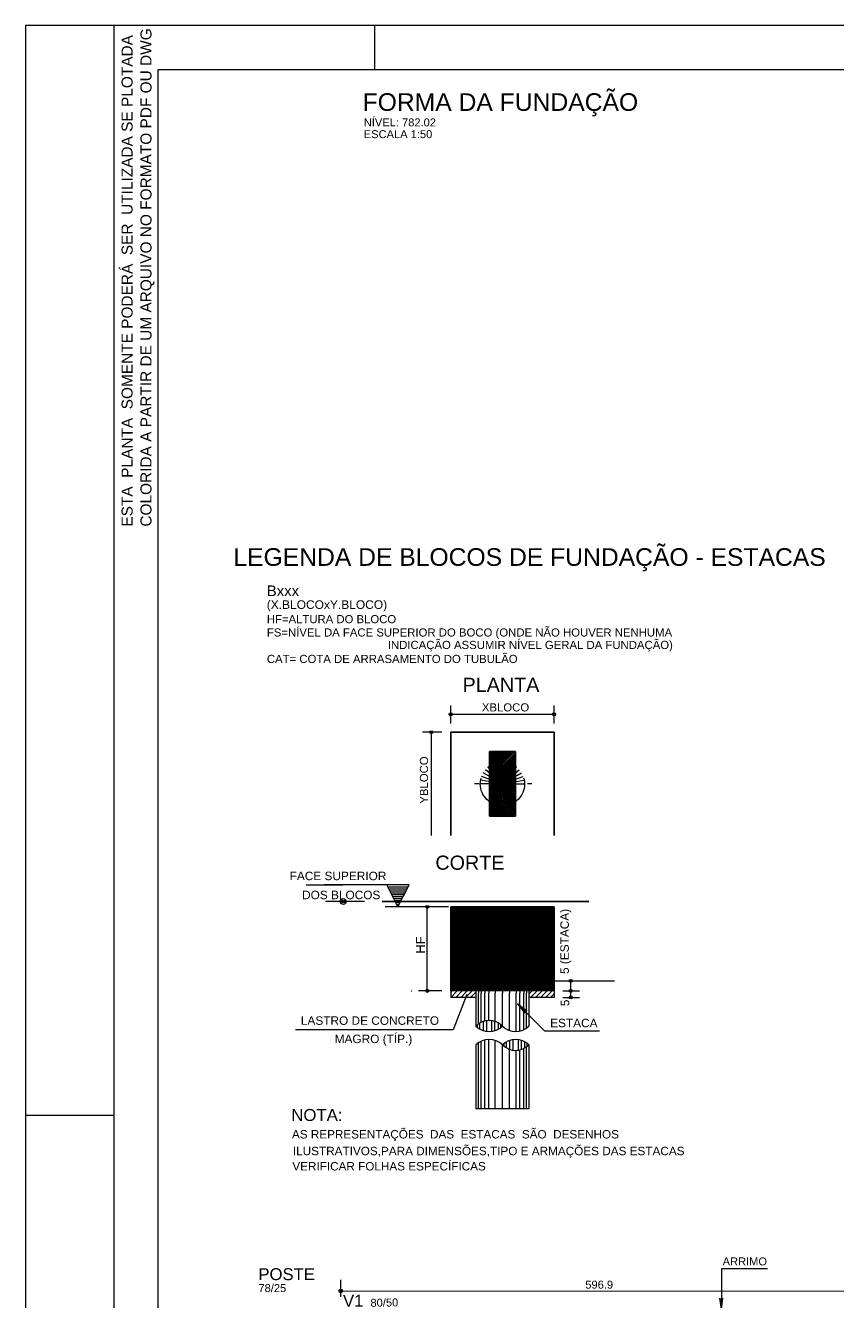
# Model space of a CAD drawing. Extents: x 0 to 119, y 0 to 84.
# Drawn here: x 0 to 18.38, y 55.19 to 84.1 of the extents above; entities that cross this region are included whole.
import ezdxf

# ---------------------------------------------------------------- set-up
doc = ezdxf.new("R2010")
doc.units = 0
doc.header["$MEASUREMENT"] = 0
doc.linetypes.add('ESTILO_TQS_0001', pattern=[1, 0.7, -0.3])
doc.linetypes.add('ESTILO_TQS_0002', pattern=[0.4, 0.1, -0.3])
for name, color, linetype in [('15', 12, 'CONTINUOUS'), ('18', 6, 'CONTINUOUS'), ('29', 9, 'CONTINUOUS'), ('3', 7, 'CONTINUOUS'), ('32', 250, 'CONTINUOUS'), ('36', 7, 'CONTINUOUS'), ('37', 7, 'CONTINUOUS'), ('40', 7, 'CONTINUOUS'), ('62', 7, 'CONTINUOUS'), ('7', 232, 'CONTINUOUS')]:
    doc.layers.add(name, color=color, linetype=linetype)
doc.styles.add('TQS_ARIAL', font='arial.ttf')

msp = doc.modelspace()

# ---------------------------------------------------------------- linework, layer by layer
at = {"layer": '18', "color": 6, "linetype": 'Continuous'}
for p, q in [((9.625447, 68.086344), (11.967962, 68.086344)), ((9.625447, 65.743829), (9.625447, 68.086344)), ((11.967962, 68.086344), (11.967962, 65.743829)), ((12.756212, 64.251178), (8.071182, 64.251178))]:
    msp.add_line(p, q, dxfattribs=at)
at = {"layer": '29', "color": 9, "linetype": 'Continuous'}
for p, q in [((9.625447, 62.234192), (11.519791, 64.128535)), ((9.625447, 62.248334), (11.505649, 64.128535)), ((9.625447, 62.262476), (11.491507, 64.128535)), ((9.625447, 62.276618), (11.477364, 64.128535)), ((9.625447, 62.29076), (11.463222, 64.128535)), ((9.625447, 62.304902), (11.44908, 64.128535)), ((9.625447, 62.319045), (11.434938, 64.128535)), ((9.625447, 62.333187), (11.420796, 64.128535)), ((9.625447, 62.347329), (11.406654, 64.128535)), ((9.625447, 62.361471), (11.392512, 64.128535)), ((9.625447, 62.375613), (11.37837, 64.128535)), ((9.625447, 62.389755), (11.364227, 64.128535)), ((9.625447, 62.403897), (11.350085, 64.128535)), ((9.625447, 62.41804), (11.335943, 64.128535)), ((9.625447, 62.432182), (11.321801, 64.128535)), ((9.625447, 62.446324), (11.307659, 64.128535)), ((9.625447, 62.460466), (11.293517, 64.128535)), ((9.625447, 62.474608), (11.279375, 64.128535)), ((9.625447, 62.48875), (11.265232, 64.128535)), ((9.625447, 62.502892), (11.25109, 64.128535)), ((9.625447, 62.517035), (11.236948, 64.128535)), ((9.625447, 62.531177), (11.222806, 64.128535)), ((9.625447, 62.545319), (11.208664, 64.128535)), ((9.625447, 62.559461), (11.194522, 64.128535)), ((9.625447, 62.573603), (11.18038, 64.128535)), ((9.625447, 62.587745), (11.166237, 64.128535)), ((9.625447, 62.601887), (11.152095, 64.128535)), ((9.625447, 62.616029), (11.137953, 64.128535)), ((9.625447, 62.630172), (11.123811, 64.128535)), ((9.625447, 62.644314), (11.109669, 64.128535)), ((9.625447, 62.658456), (11.095527, 64.128535)), ((9.625447, 62.672598), (11.081385, 64.128535)), ((9.625447, 62.68674), (11.067243, 64.128535)), ((9.625447, 62.700882), (11.0531, 64.128535)), ((9.625447, 62.715024), (11.038958, 64.128535)), ((9.625447, 62.729167), (11.024816, 64.128535)), ((9.625447, 62.743309), (11.010674, 64.128535)), ((9.625447, 62.757451), (10.996532, 64.128535)), ((9.625447, 62.771593), (10.98239, 64.128535)), ((9.625447, 62.785735), (10.968248, 64.128535)), ((9.625447, 62.799877), (10.954105, 64.128535)), ((9.625447, 62.814019), (10.939963, 64.128535)), ((9.625447, 62.828161), (10.925821, 64.128535)), ((9.625447, 62.842304), (10.911679, 64.128535)), ((9.625447, 62.856446), (10.897537, 64.128535)), ((9.625447, 62.870588), (10.883395, 64.128535)), ((9.625447, 62.88473), (10.869253, 64.128535)), ((9.625447, 62.898872), (10.855111, 64.128535)), ((9.625447, 62.913014), (10.840968, 64.128535)), ((9.625447, 62.927156), (10.826826, 64.128535)), ((9.625447, 62.941299), (10.812684, 64.128535)), ((9.625447, 62.955441), (10.798542, 64.128535)), ((9.625447, 62.969583), (10.7844, 64.128535)), ((9.625447, 62.983725), (10.770258, 64.128535)), ((9.625447, 62.997867), (10.756116, 64.128535)), ((9.625447, 63.012009), (10.741973, 64.128535)), ((9.625447, 63.026151), (10.727831, 64.128535)), ((9.625447, 63.040294), (10.713689, 64.128535)), ((9.625447, 63.054436), (10.699547, 64.128535)), ((9.625447, 63.068578), (10.685405, 64.128535)), ((9.625447, 63.08272), (10.671263, 64.128535)), ((9.625447, 63.096862), (10.657121, 64.128535)), ((9.625447, 63.111004), (10.642978, 64.128535)), ((9.625447, 63.125146), (10.628836, 64.128535)), ((9.625447, 63.139288), (10.614694, 64.128535)), ((9.625447, 63.153431), (10.600552, 64.128535)), ((9.625447, 63.167573), (10.58641, 64.128535)), ((9.625447, 63.181715), (10.572268, 64.128535)), ((9.625447, 63.195857), (10.558126, 64.128535)), ((9.625447, 63.209999), (10.543984, 64.128535)), ((9.625447, 63.224141), (10.529841, 64.128535)), ((9.625447, 63.238283), (10.515699, 64.128535)), ((9.625447, 63.252426), (10.501557, 64.128535)), ((9.625447, 63.266568), (10.487415, 64.128535)), ((9.625447, 63.28071), (10.473273, 64.128535)), ((9.625447, 63.294852), (10.459131, 64.128535)), ((9.625447, 63.308994), (10.444989, 64.128535)), ((9.625447, 63.323136), (10.430846, 64.128535)), ((9.625447, 63.337278), (10.416704, 64.128535)), ((9.625447, 63.351421), (10.402562, 64.128535)), ((9.625447, 63.365563), (10.38842, 64.128535)), ((9.625447, 63.379705), (10.374278, 64.128535)), ((9.625447, 63.393847), (10.360136, 64.128535)), ((9.625447, 63.407989), (10.345994, 64.128535)), ((9.625447, 63.422131), (10.331851, 64.128535)), ((9.625447, 63.436273), (10.317709, 64.128535)), ((9.625447, 63.450415), (10.303567, 64.128535)), ((9.625447, 63.464558), (10.289425, 64.128535)), ((9.625447, 63.4787), (10.275283, 64.128535)), ((9.625447, 63.492842), (10.261141, 64.128535)), ((9.625447, 63.506984), (10.246999, 64.128535)), ((9.625447, 63.521126), (10.232857, 64.128535)), ((9.625447, 63.535268), (10.218714, 64.128535)), ((9.625447, 63.54941), (10.204572, 64.128535)), ((9.625447, 63.563553), (10.19043, 64.128535)), ((9.625447, 63.577695), (10.176288, 64.128535)), ((9.625447, 63.591837), (10.162146, 64.128535)), ((9.625447, 63.605979), (10.148004, 64.128535)), ((9.625447, 63.620121), (10.133862, 64.128535)), ((9.625447, 63.634263), (10.119719, 64.128535)), ((9.625447, 63.648405), (10.105577, 64.128535)), ((9.625447, 63.662547), (10.091435, 64.128535)), ((9.625447, 63.67669), (10.077293, 64.128535)), ((9.625447, 63.690832), (10.063151, 64.128535)), ((9.625447, 63.704974), (10.049009, 64.128535)), ((9.625447, 63.719116), (10.034867, 64.128535)), ((9.625447, 63.733258), (10.020724, 64.128535)), ((9.625447, 63.7474), (10.006582, 64.128535)), ((9.625447, 63.761542), (9.99244, 64.128535)), ((9.625447, 63.775685), (9.978298, 64.128535)), ((9.625447, 63.789827), (9.964156, 64.128535)), ((9.625447, 63.803969), (9.950014, 64.128535)), ((9.625447, 63.818111), (9.935872, 64.128535)), ((9.625447, 63.832253), (9.92173, 64.128535)), ((9.625447, 63.846395), (9.907587, 64.128535)), ((9.625447, 63.860537), (9.893445, 64.128535)), ((9.625447, 63.87468), (9.879303, 64.128535)), ((9.625447, 63.888822), (9.865161, 64.128535)), ((9.625447, 63.902964), (9.851019, 64.128535)), ((9.625447, 63.917106), (9.836877, 64.128535)), ((9.625447, 63.931248), (9.822735, 64.128535)), ((9.625447, 63.94539), (9.808592, 64.128535)), ((9.625447, 63.959532), (9.79445, 64.128535)), ((9.625447, 63.973674), (9.780308, 64.128535)), ((9.625447, 63.987817), (9.766166, 64.128535)), ((9.625447, 64.001959), (9.752024, 64.128535)), ((9.625447, 64.016101), (9.737882, 64.128535)), ((9.625447, 64.030243), (9.72374, 64.128535)), ((9.625447, 64.044385), (9.709598, 64.128535)), ((9.625447, 64.058527), (9.695455, 64.128535)), ((9.625447, 64.072669), (9.681313, 64.128535)), ((9.625447, 64.086812), (9.667171, 64.128535)), ((9.625447, 64.100954), (9.653029, 64.128535)), ((9.625447, 64.115096), (9.638887, 64.128535)), ((9.625447, 64.12579), (11.525995, 62.225242)), ((9.625447, 64.111648), (11.511853, 62.225242)), ((9.625447, 64.097506), (11.497711, 62.225242)), ((9.625447, 64.083364), (11.483569, 62.225242)), ((9.625447, 64.069221), (11.469427, 62.225242)), ((9.625447, 64.055079), (11.455284, 62.225242)), ((9.625447, 64.040937), (11.441142, 62.225242)), ((9.625447, 64.026795), (11.427, 62.225242)), ((9.625447, 64.012653), (11.412858, 62.225242)), ((9.625447, 63.998511), (11.398716, 62.225242)), ((9.625447, 63.984369), (11.384574, 62.225242)), ((9.625447, 63.970227), (11.370432, 62.225242)), ((9.625447, 63.956084), (11.35629, 62.225242)), ((9.625447, 63.941942), (11.342147, 62.225242)), ((9.625447, 63.9278), (11.328005, 62.225242)), ((9.625447, 63.913658), (11.313863, 62.225242)), ((9.625447, 63.899516), (11.299721, 62.225242)), ((9.63064, 62.225242), (11.533933, 64.128535)), ((9.636844, 64.128535), (11.540137, 62.225242)), ((9.644782, 62.225242), (11.548075, 64.128535)), ((9.650986, 64.128535), (11.554279, 62.225242)), ((9.658924, 62.225242), (11.562217, 64.128535)), ((9.665128, 64.128535), (11.568422, 62.225242)), ((9.673066, 62.225242), (11.576359, 64.128535)), ((9.67927, 64.128535), (11.582564, 62.225242)), ((9.687208, 62.225242), (11.590502, 64.128535)), ((9.693413, 64.128535), (11.596706, 62.225242)), ((9.70135, 62.225242), (11.604644, 64.128535)), ((9.707555, 64.128535), (11.610848, 62.225242)), ((9.715493, 62.225242), (11.618786, 64.128535)), ((9.721697, 64.128535), (11.62499, 62.225242)), ((9.729635, 62.225242), (11.632928, 64.128535)), ((9.735839, 64.128535), (11.639132, 62.225242)), ((9.743777, 62.225242), (11.64707, 64.128535)), ((9.749981, 64.128535), (11.653274, 62.225242)), ((9.757919, 62.225242), (11.661212, 64.128535)), ((9.764123, 64.128535), (11.667416, 62.225242)), ((9.772061, 62.225242), (11.675354, 64.128535)), ((9.778265, 64.128535), (11.681559, 62.225242)), ((9.786203, 62.225242), (11.689497, 64.128535)), ((9.792408, 64.128535), (11.695701, 62.225242)), ((9.800345, 62.225242), (11.703639, 64.128535)), ((9.80655, 64.128535), (11.709843, 62.225242)), ((9.814488, 62.225242), (11.717781, 64.128535)), ((9.820692, 64.128535), (11.723985, 62.225242)), ((9.82863, 62.225242), (11.731923, 64.128535)), ((9.834834, 64.128535), (11.738127, 62.225242)), ((9.842772, 62.225242), (11.746065, 64.128535)), ((9.848976, 64.128535), (11.752269, 62.225242)), ((9.856914, 62.225242), (11.760207, 64.128535)), ((9.863118, 64.128535), (11.766411, 62.225242)), ((9.871056, 62.225242), (11.774349, 64.128535)), ((9.87726, 64.128535), (11.780554, 62.225242)), ((9.885198, 62.225242), (11.788491, 64.128535)), ((9.891402, 64.128535), (11.794696, 62.225242)), ((9.89934, 62.225242), (11.802634, 64.128535)), ((9.905545, 64.128535), (11.808838, 62.225242)), ((9.913482, 62.225242), (11.816776, 64.128535)), ((9.919687, 64.128535), (11.82298, 62.225242)), ((9.927625, 62.225242), (11.830918, 64.128535)), ((9.933829, 64.128535), (11.837122, 62.225242)), ((9.941767, 62.225242), (11.84506, 64.128535)), ((9.947971, 64.128535), (11.851264, 62.225242)), ((9.955909, 62.225242), (11.859202, 64.128535)), ((9.962113, 64.128535), (11.865406, 62.225242)), ((9.970051, 62.225242), (11.873344, 64.128535)), ((9.976255, 64.128535), (11.879549, 62.225242)), ((9.984193, 62.225242), (11.887486, 64.128535)), ((9.990397, 64.128535), (11.893691, 62.225242)), ((9.998335, 62.225242), (11.901629, 64.128535)), ((10.00454, 64.128535), (11.907833, 62.225242)), ((10.012477, 62.225242), (11.915771, 64.128535)), ((10.018682, 64.128535), (11.921975, 62.225242)), ((10.02662, 62.225242), (11.929913, 64.128535)), ((10.032824, 64.128535), (11.936117, 62.225242)), ((10.040762, 62.225242), (11.944055, 64.128535)), ((10.046966, 64.128535), (11.950259, 62.225242)), ((10.054904, 62.225242), (11.958197, 64.128535)), ((10.061108, 64.128535), (11.964401, 62.225242)), ((10.069046, 62.225242), (11.967962, 64.124158)), ((10.07525, 64.128535), (11.967962, 62.235824)), ((10.083188, 62.225242), (11.967962, 64.110016)), ((10.089392, 64.128535), (11.967962, 62.249966)), ((10.09733, 62.225242), (11.967962, 64.095874)), ((10.103534, 64.128535), (11.967962, 62.264108)), ((10.111472, 62.225242), (11.967962, 64.081732)), ((10.117677, 64.128535), (11.967962, 62.27825)), ((10.125615, 62.225242), (11.967962, 64.06759)), ((10.131819, 64.128535), (11.967962, 62.292392)), ((10.139757, 62.225242), (11.967962, 64.053448)), ((10.145961, 64.128535), (11.967962, 62.306534)), ((10.153899, 62.225242), (11.967962, 64.039305)), ((10.160103, 64.128535), (11.967962, 62.320676)), ((10.168041, 62.225242), (11.967962, 64.025163)), ((10.174245, 64.128535), (11.967962, 62.334819)), ((10.182183, 62.225242), (11.967962, 64.011021)), ((10.188387, 64.128535), (11.967962, 62.348961)), ((10.196325, 62.225242), (11.967962, 63.996879)), ((10.202529, 64.128535), (11.967962, 62.363103)), ((10.210467, 62.225242), (11.967962, 63.982737)), ((10.216672, 64.128535), (11.967962, 62.377245)), ((10.224609, 62.225242), (11.967962, 63.968595)), ((10.230814, 64.128535), (11.967962, 62.391387)), ((10.238752, 62.225242), (11.967962, 63.954453)), ((10.244956, 64.128535), (11.967962, 62.405529)), ((10.252894, 62.225242), (11.967962, 63.94031)), ((10.259098, 64.128535), (11.967962, 62.419671)), ((10.267036, 62.225242), (11.967962, 63.926168)), ((10.27324, 64.128535), (11.967962, 62.433813)), ((10.281178, 62.225242), (11.967962, 63.912026)), ((10.287382, 64.128535), (11.967962, 62.447956)), ((10.29532, 62.225242), (11.967962, 63.897884)), ((10.301524, 64.128535), (11.967962, 62.462098)), ((10.315667, 64.128535), (11.967962, 62.47624)), ((10.329809, 64.128535), (11.967962, 62.490382)), ((10.343951, 64.128535), (11.967962, 62.504524)), ((10.358093, 64.128535), (11.967962, 62.518666)), ((10.372235, 64.128535), (11.967962, 62.532808)), ((10.386377, 64.128535), (11.967962, 62.546951)), ((10.400519, 64.128535), (11.967962, 62.561093)), ((10.414661, 64.128535), (11.967962, 62.575235)), ((10.428804, 64.128535), (11.967962, 62.589377)), ((10.442946, 64.128535), (11.967962, 62.603519)), ((10.457088, 64.128535), (11.967962, 62.617661)), ((10.47123, 64.128535), (11.967962, 62.631803)), ((10.485372, 64.128535), (11.967962, 62.645945)), ((10.499514, 64.128535), (11.967962, 62.660088)), ((10.513656, 64.128535), (11.967962, 62.67423)), ((10.527799, 64.128535), (11.967962, 62.688372)), ((10.541941, 64.128535), (11.967962, 62.702514)), ((10.556083, 64.128535), (11.967962, 62.716656)), ((10.570225, 64.128535), (11.967962, 62.730798)), ((10.584367, 64.128535), (11.967962, 62.74494)), ((10.598509, 64.128535), (11.967962, 62.759083)), ((10.612651, 64.128535), (11.967962, 62.773225)), ((10.626794, 64.128535), (11.967962, 62.787367)), ((10.640936, 64.128535), (11.967962, 62.801509)), ((10.655078, 64.128535), (11.967962, 62.815651)), ((10.66922, 64.128535), (11.967962, 62.829793)), ((10.683362, 64.128535), (11.967962, 62.843935)), ((10.697504, 64.128535), (11.967962, 62.858078)), ((10.711646, 64.128535), (11.967962, 62.87222)), ((10.725788, 64.128535), (11.967962, 62.886362)), ((10.739931, 64.128535), (11.967962, 62.900504)), ((10.754073, 64.128535), (11.967962, 62.914646)), ((10.768215, 64.128535), (11.967962, 62.928788)), ((10.782357, 64.128535), (11.967962, 62.94293)), ((10.796499, 64.128535), (11.967962, 62.957072)), ((10.810641, 64.128535), (11.967962, 62.971215)), ((10.824783, 64.128535), (11.967962, 62.985357)), ((10.838926, 64.128535), (11.967962, 62.999499)), ((10.853068, 64.128535), (11.967962, 63.013641)), ((10.86721, 64.128535), (11.967962, 63.027783)), ((10.881352, 64.128535), (11.967962, 63.041925)), ((10.895494, 64.128535), (11.967962, 63.056067)), ((10.909636, 64.128535), (11.967962, 63.07021)), ((10.923778, 64.128535), (11.967962, 63.084352)), ((10.93792, 64.128535), (11.967962, 63.098494)), ((10.952063, 64.128535), (11.967962, 63.112636)), ((10.966205, 64.128535), (11.967962, 63.126778)), ((10.980347, 64.128535), (11.967962, 63.14092)), ((10.994489, 64.128535), (11.967962, 63.155062)), ((11.008631, 64.128535), (11.967962, 63.169205)), ((11.022773, 64.128535), (11.967962, 63.183347)), ((11.036915, 64.128535), (11.967962, 63.197489)), ((11.051058, 64.128535), (11.967962, 63.211631)), ((11.0652, 64.128535), (11.967962, 63.225773)), ((11.079342, 64.128535), (11.967962, 63.239915)), ((11.093484, 64.128535), (11.967962, 63.254057)), ((11.107626, 64.128535), (11.967962, 63.268199)), ((11.121768, 64.128535), (11.967962, 63.282342)), ((11.13591, 64.128535), (11.967962, 63.296484)), ((11.150053, 64.128535), (11.967962, 63.310626)), ((11.164195, 64.128535), (11.967962, 63.324768)), ((11.178337, 64.128535), (11.967962, 63.33891)), ((11.192479, 64.128535), (11.967962, 63.353052)), ((11.206621, 64.128535), (11.967962, 63.367194)), ((11.220763, 64.128535), (11.967962, 63.381337)), ((11.234905, 64.128535), (11.967962, 63.395479)), ((11.249047, 64.128535), (11.967962, 63.409621)), ((11.26319, 64.128535), (11.967962, 63.423763)), ((11.277332, 64.128535), (11.967962, 63.437905)), ((11.291474, 64.128535), (11.967962, 63.452047)), ((11.305616, 64.128535), (11.967962, 63.466189)), ((11.319758, 64.128535), (11.967962, 63.480332)), ((11.3339, 64.128535), (11.967962, 63.494474)), ((11.348042, 64.128535), (11.967962, 63.508616)), ((11.362185, 64.128535), (11.967962, 63.522758)), ((11.376327, 64.128535), (11.967962, 63.5369)), ((11.390469, 64.128535), (11.967962, 63.551042)), ((11.404611, 64.128535), (11.967962, 63.565184)), ((11.418753, 64.128535), (11.967962, 63.579326)), ((11.432895, 64.128535), (11.967962, 63.593469)), ((11.447037, 64.128535), (11.967962, 63.607611)), ((11.46118, 64.128535), (11.967962, 63.621753)), ((11.475322, 64.128535), (11.967962, 63.635895)), ((11.489464, 64.128535), (11.967962, 63.650037)), ((11.503606, 64.128535), (11.967962, 63.664179)), ((11.517748, 64.128535), (11.967962, 63.678321)), ((11.53189, 64.128535), (11.967962, 63.692464)), ((11.546032, 64.128535), (11.967962, 63.706606)), ((11.560174, 64.128535), (11.967962, 63.720748)), ((11.574317, 64.128535), (11.967962, 63.73489)), ((11.588459, 64.128535), (11.967962, 63.749032)), ((11.602601, 64.128535), (11.967962, 63.763174)), ((11.616743, 64.128535), (11.967962, 63.777316)), ((11.630885, 64.128535), (11.967962, 63.791458)), ((11.645027, 64.128535), (11.967962, 63.805601)), ((11.659169, 64.128535), (11.967962, 63.819743)), ((11.673312, 64.128535), (11.967962, 63.833885)), ((11.687454, 64.128535), (11.967962, 63.848027)), ((11.701596, 64.128535), (11.967962, 63.862169)), ((11.715738, 64.128535), (11.967962, 63.876311)), ((11.72988, 64.128535), (11.967962, 63.890453)), ((11.744022, 64.128535), (11.967962, 63.904596)), ((11.758164, 64.128535), (11.967962, 63.918738)), ((11.772306, 64.128535), (11.967962, 63.93288)), ((11.786449, 64.128535), (11.967962, 63.947022)), ((11.800591, 64.128535), (11.967962, 63.961164)), ((11.814733, 64.128535), (11.967962, 63.975306)), ((11.828875, 64.128535), (11.967962, 63.989448)), ((11.843017, 64.128535), (11.967962, 64.003591)), ((11.857159, 64.128535), (11.967962, 64.017733)), ((11.871301, 64.128535), (11.967962, 64.031875)), ((11.885444, 64.128535), (11.967962, 64.046017)), ((11.899586, 64.128535), (11.967962, 64.060159)), ((11.913728, 64.128535), (11.967962, 64.074301)), ((11.92787, 64.128535), (11.967962, 64.088443)), ((11.942012, 64.128535), (11.967962, 64.102585)), ((11.956154, 64.128535), (11.967962, 64.116728)), ((9.625447, 63.885374), (11.285579, 62.225242)), ((9.625447, 63.871232), (11.271437, 62.225242)), ((9.625447, 63.857089), (11.257295, 62.225242)), ((9.625447, 63.842947), (11.243152, 62.225242)), ((9.625447, 63.828805), (11.22901, 62.225242)), ((9.625447, 63.814663), (11.214868, 62.225242)), ((9.625447, 63.800521), (11.200726, 62.225242)), ((9.625447, 63.786379), (11.186584, 62.225242)), ((9.625447, 63.772237), (11.172442, 62.225242)), ((9.625447, 63.758094), (11.1583, 62.225242)), ((9.625447, 63.743952), (11.144157, 62.225242)), ((9.625447, 63.72981), (11.130015, 62.225242)), ((9.625447, 63.715668), (11.115873, 62.225242)), ((9.625447, 63.701526), (11.101731, 62.225242)), ((9.625447, 63.687384), (11.087589, 62.225242)), ((9.625447, 63.673242), (11.073447, 62.225242)), ((9.625447, 63.6591), (11.059305, 62.225242)), ((9.625447, 63.644957), (11.045163, 62.225242)), ((9.625447, 63.630815), (11.03102, 62.225242)), ((9.625447, 63.616673), (11.016878, 62.225242)), ((10.309462, 62.225242), (11.967962, 63.883742)), ((10.323604, 62.225242), (11.967962, 63.8696)), ((10.337747, 62.225242), (11.967962, 63.855458)), ((10.351889, 62.225242), (11.967962, 63.841316)), ((10.366031, 62.225242), (11.967962, 63.827173)), ((10.380173, 62.225242), (11.967962, 63.813031)), ((10.394315, 62.225242), (11.967962, 63.798889)), ((10.408457, 62.225242), (11.967962, 63.784747)), ((10.422599, 62.225242), (11.967962, 63.770605)), ((10.436741, 62.225242), (11.967962, 63.756463)), ((10.450884, 62.225242), (11.967962, 63.742321)), ((10.465026, 62.225242), (11.967962, 63.728178)), ((10.479168, 62.225242), (11.967962, 63.714036)), ((10.49331, 62.225242), (11.967962, 63.699894)), ((10.507452, 62.225242), (11.967962, 63.685752)), ((10.521594, 62.225242), (11.967962, 63.67161)), ((10.535736, 62.225242), (11.967962, 63.657468)), ((10.549879, 62.225242), (11.967962, 63.643326)), ((10.564021, 62.225242), (11.967962, 63.629183)), ((10.578163, 62.225242), (11.967962, 63.615041)), ((9.625447, 63.602531), (11.002736, 62.225242)), ((9.625447, 63.588389), (10.988594, 62.225242)), ((9.625447, 63.574247), (10.974452, 62.225242)), ((9.625447, 63.560105), (10.96031, 62.225242)), ((9.625447, 63.545962), (10.946168, 62.225242)), ((9.625447, 63.53182), (10.932025, 62.225242)), ((9.625447, 63.517678), (10.917883, 62.225242)), ((9.625447, 63.503536), (10.903741, 62.225242)), ((9.625447, 63.489394), (10.889599, 62.225242)), ((9.625447, 63.475252), (10.875457, 62.225242)), ((9.625447, 63.46111), (10.861315, 62.225242)), ((9.625447, 63.446967), (10.847173, 62.225242)), ((9.625447, 63.432825), (10.83303, 62.225242)), ((9.625447, 63.418683), (10.818888, 62.225242)), ((9.625447, 63.404541), (10.804746, 62.225242)), ((9.625447, 63.390399), (10.790604, 62.225242)), ((9.625447, 63.376257), (10.776462, 62.225242)), ((9.625447, 63.362115), (10.76232, 62.225242)), ((9.625447, 63.347973), (10.748178, 62.225242)), ((9.625447, 63.33383), (10.734036, 62.225242)), ((9.625447, 63.319688), (10.719893, 62.225242)), ((10.592305, 62.225242), (11.967962, 63.600899)), ((10.606447, 62.225242), (11.967962, 63.586757)), ((10.620589, 62.225242), (11.967962, 63.572615)), ((10.634731, 62.225242), (11.967962, 63.558473)), ((10.648874, 62.225242), (11.967962, 63.544331)), ((10.663016, 62.225242), (11.967962, 63.530189)), ((10.677158, 62.225242), (11.967962, 63.516046)), ((10.6913, 62.225242), (11.967962, 63.501904)), ((10.705442, 62.225242), (11.967962, 63.487762)), ((10.719584, 62.225242), (11.967962, 63.47362)), ((10.733726, 62.225242), (11.967962, 63.459478)), ((10.747868, 62.225242), (11.967962, 63.445336)), ((10.762011, 62.225242), (11.967962, 63.431194)), ((10.776153, 62.225242), (11.967962, 63.417051)), ((10.790295, 62.225242), (11.967962, 63.402909)), ((10.804437, 62.225242), (11.967962, 63.388767)), ((10.818579, 62.225242), (11.967962, 63.374625)), ((10.832721, 62.225242), (11.967962, 63.360483)), ((10.846863, 62.225242), (11.967962, 63.346341)), ((10.861006, 62.225242), (11.967962, 63.332199)), ((9.625447, 63.305546), (10.705751, 62.225242)), ((9.625447, 63.291404), (10.691609, 62.225242)), ((9.625447, 63.277262), (10.677467, 62.225242)), ((9.625447, 63.26312), (10.663325, 62.225242)), ((9.625447, 63.248978), (10.649183, 62.225242)), ((9.625447, 63.234835), (10.635041, 62.225242)), ((9.625447, 63.220693), (10.620898, 62.225242)), ((9.625447, 63.206551), (10.606756, 62.225242)), ((9.625447, 63.192409), (10.592614, 62.225242)), ((9.625447, 63.178267), (10.578472, 62.225242)), ((9.625447, 63.164125), (10.56433, 62.225242)), ((9.625447, 63.149983), (10.550188, 62.225242)), ((9.625447, 63.135841), (10.536046, 62.225242)), ((9.625447, 63.121698), (10.521904, 62.225242)), ((9.625447, 63.107556), (10.507761, 62.225242)), ((9.625447, 63.093414), (10.493619, 62.225242)), ((9.625447, 63.079272), (10.479477, 62.225242)), ((9.625447, 63.06513), (10.465335, 62.225242)), ((9.625447, 63.050988), (10.451193, 62.225242)), ((9.625447, 63.036846), (10.437051, 62.225242)), ((10.875148, 62.225242), (11.967962, 63.318057)), ((10.88929, 62.225242), (11.967962, 63.303914)), ((10.903432, 62.225242), (11.967962, 63.289772)), ((10.917574, 62.225242), (11.967962, 63.27563)), ((10.931716, 62.225242), (11.967962, 63.261488)), ((10.945858, 62.225242), (11.967962, 63.247346)), ((10.960001, 62.225242), (11.967962, 63.233204)), ((10.974143, 62.225242), (11.967962, 63.219062)), ((10.988285, 62.225242), (11.967962, 63.204919)), ((11.002427, 62.225242), (11.967962, 63.190777)), ((11.016569, 62.225242), (11.967962, 63.176635)), ((11.030711, 62.225242), (11.967962, 63.162493)), ((11.044853, 62.225242), (11.967962, 63.148351)), ((11.058995, 62.225242), (11.967962, 63.134209)), ((11.073138, 62.225242), (11.967962, 63.120067)), ((11.08728, 62.225242), (11.967962, 63.105924)), ((11.101422, 62.225242), (11.967962, 63.091782)), ((11.115564, 62.225242), (11.967962, 63.07764)), ((11.129706, 62.225242), (11.967962, 63.063498)), ((11.143848, 62.225242), (11.967962, 63.049356)), ((11.15799, 62.225242), (11.967962, 63.035214)), ((9.625447, 63.022703), (10.422909, 62.225242)), ((9.625447, 63.008561), (10.408766, 62.225242)), ((9.625447, 62.994419), (10.394624, 62.225242)), ((9.625447, 62.980277), (10.380482, 62.225242)), ((9.625447, 62.966135), (10.36634, 62.225242)), ((9.625447, 62.951993), (10.352198, 62.225242)), ((9.625447, 62.937851), (10.338056, 62.225242)), ((9.625447, 62.923708), (10.323914, 62.225242)), ((9.625447, 62.909566), (10.309771, 62.225242)), ((9.625447, 62.895424), (10.295629, 62.225242)), ((9.625447, 62.881282), (10.281487, 62.225242)), ((9.625447, 62.86714), (10.267345, 62.225242)), ((9.625447, 62.852998), (10.253203, 62.225242)), ((9.625447, 62.838856), (10.239061, 62.225242)), ((9.625447, 62.824714), (10.224919, 62.225242)), ((9.625447, 62.810571), (10.210777, 62.225242)), ((9.625447, 62.796429), (10.196634, 62.225242)), ((9.625447, 62.782287), (10.182492, 62.225242)), ((9.625447, 62.768145), (10.16835, 62.225242)), ((9.625447, 62.754003), (10.154208, 62.225242)), ((11.172133, 62.225242), (11.967962, 63.021072)), ((11.186275, 62.225242), (11.967962, 63.00693)), ((11.200417, 62.225242), (11.967962, 62.992787)), ((11.214559, 62.225242), (11.967962, 62.978645)), ((11.228701, 62.225242), (11.967962, 62.964503)), ((11.242843, 62.225242), (11.967962, 62.950361)), ((11.256985, 62.225242), (11.967962, 62.936219)), ((11.271127, 62.225242), (11.967962, 62.922077)), ((11.28527, 62.225242), (11.967962, 62.907935)), ((11.299412, 62.225242), (11.967962, 62.893792)), ((11.313554, 62.225242), (11.967962, 62.87965)), ((11.327696, 62.225242), (11.967962, 62.865508)), ((11.341838, 62.225242), (11.967962, 62.851366)), ((11.35598, 62.225242), (11.967962, 62.837224)), ((11.370122, 62.225242), (11.967962, 62.823082)), ((11.384265, 62.225242), (11.967962, 62.80894)), ((11.398407, 62.225242), (11.967962, 62.794797)), ((11.412549, 62.225242), (11.967962, 62.780655)), ((11.426691, 62.225242), (11.967962, 62.766513)), ((11.440833, 62.225242), (11.967962, 62.752371)), ((9.625447, 62.739861), (10.140066, 62.225242)), ((9.625447, 62.725719), (10.125924, 62.225242)), ((9.625447, 62.711576), (10.111782, 62.225242)), ((9.625447, 62.697434), (10.097639, 62.225242)), ((9.625447, 62.683292), (10.083497, 62.225242)), ((9.625447, 62.66915), (10.069355, 62.225242)), ((9.625447, 62.655008), (10.055213, 62.225242)), ((9.625447, 62.640866), (10.041071, 62.225242)), ((9.625447, 62.626724), (10.026929, 62.225242)), ((9.625447, 62.612581), (10.012787, 62.225242)), ((9.625447, 62.598439), (9.998644, 62.225242)), ((9.625447, 62.584297), (9.984502, 62.225242)), ((9.625447, 62.570155), (9.97036, 62.225242)), ((9.625447, 62.556013), (9.956218, 62.225242)), ((9.625447, 62.541871), (9.942076, 62.225242)), ((9.625447, 62.527729), (9.927934, 62.225242)), ((9.625447, 62.513587), (9.913792, 62.225242)), ((9.625447, 62.499444), (9.89965, 62.225242)), ((9.625447, 62.485302), (9.885507, 62.225242)), ((9.625447, 62.47116), (9.871365, 62.225242)), ((9.625447, 62.457018), (9.857223, 62.225242)), ((11.454975, 62.225242), (11.967962, 62.738229)), ((11.469117, 62.225242), (11.967962, 62.724087)), ((11.48326, 62.225242), (11.967962, 62.709945)), ((11.497402, 62.225242), (11.967962, 62.695803)), ((11.511544, 62.225242), (11.967962, 62.68166)), ((11.525686, 62.225242), (11.967962, 62.667518)), ((11.539828, 62.225242), (11.967962, 62.653376)), ((11.55397, 62.225242), (11.967962, 62.639234)), ((11.568112, 62.225242), (11.967962, 62.625092)), ((11.582254, 62.225242), (11.967962, 62.61095)), ((11.596397, 62.225242), (11.967962, 62.596808)), ((11.610539, 62.225242), (11.967962, 62.582665)), ((11.624681, 62.225242), (11.967962, 62.568523)), ((11.638823, 62.225242), (11.967962, 62.554381)), ((11.652965, 62.225242), (11.967962, 62.540239)), ((11.667107, 62.225242), (11.967962, 62.526097)), ((11.681249, 62.225242), (11.967962, 62.511955)), ((11.695392, 62.225242), (11.967962, 62.497813)), ((11.709534, 62.225242), (11.967962, 62.483671)), ((11.723676, 62.225242), (11.967962, 62.469528)), ((11.737818, 62.225242), (11.967962, 62.455386)), ((9.625447, 62.442876), (9.843081, 62.225242)), ((9.625447, 62.428734), (9.828939, 62.225242)), ((9.625447, 62.414592), (9.814797, 62.225242)), ((9.625447, 62.400449), (9.800655, 62.225242)), ((9.625447, 62.386307), (9.786512, 62.225242)), ((9.625447, 62.372165), (9.77237, 62.225242)), ((9.625447, 62.358023), (9.758228, 62.225242)), ((9.625447, 62.343881), (9.744086, 62.225242)), ((9.625447, 62.329739), (9.729944, 62.225242)), ((9.625447, 62.315597), (9.715802, 62.225242)), ((9.625447, 62.301455), (9.70166, 62.225242)), ((9.625447, 62.287312), (9.687518, 62.225242)), ((9.625447, 62.27317), (9.673375, 62.225242)), ((9.625447, 62.259028), (9.659233, 62.225242)), ((9.625447, 62.244886), (9.645091, 62.225242)), ((9.625447, 62.230744), (9.630949, 62.225242)), ((11.75196, 62.225242), (11.967962, 62.441244)), ((11.766102, 62.225242), (11.967962, 62.427102)), ((11.780244, 62.225242), (11.967962, 62.41296)), ((11.794387, 62.225242), (11.967962, 62.398818)), ((11.808529, 62.225242), (11.967962, 62.384676)), ((11.822671, 62.225242), (11.967962, 62.370533)), ((11.836813, 62.225242), (11.967962, 62.356391)), ((11.850955, 62.225242), (11.967962, 62.342249)), ((11.865097, 62.225242), (11.967962, 62.328107)), ((11.879239, 62.225242), (11.967962, 62.313965)), ((11.893381, 62.225242), (11.967962, 62.299823)), ((11.907524, 62.225242), (11.967962, 62.285681)), ((11.921666, 62.225242), (11.967962, 62.271538)), ((11.935808, 62.225242), (11.967962, 62.257396)), ((11.94995, 62.225242), (11.967962, 62.243254)), ((11.964092, 62.225242), (11.967962, 62.229112))]:
    msp.add_line(p, q, dxfattribs=at)
msp.add_lwpolyline([(9.625447, 64.128535), (11.967962, 64.128535), (11.967962, 62.225242), (9.625447, 62.225242), (9.625447, 64.128535)], dxfattribs=at)
at = {"layer": '3', "color": 7, "linetype": 'Continuous'}
for p, q in [((9.625447, 68.286354), (9.625447, 68.692387)), ((11.967962, 68.286354), (11.967962, 68.692387)), ((9.625447, 68.492377), (11.967962, 68.492377)), ((9.425437, 68.086344), (8.986625, 68.086344)), ((9.186634, 68.086344), (9.186634, 65.743829)), ((11.967962, 68.086344), (9.625447, 68.086344)), ((9.625447, 68.086344), (9.625447, 65.743829)), ((11.967962, 65.743829), (11.967962, 68.086344)), ((11.089505, 67.647123), (10.503876, 67.647123)), ((10.503876, 67.647123), (10.503876, 66.183051)), ((10.503876, 67.647123), (11.089505, 67.647123)), ((10.503876, 66.183051), (10.503876, 67.647123)), ((10.79669, 66.915087), (10.62568, 67.384933)), ((10.79669, 66.915087), (10.709866, 67.40749)), ((10.79669, 66.915087), (10.79669, 67.415086)), ((10.79669, 66.915087), (10.883514, 67.40749)), ((10.79669, 66.915087), (10.9677, 67.384933)), ((11.089505, 66.183051), (11.089505, 67.647123)), ((11.089505, 67.647123), (11.089505, 66.183051)), ((10.79669, 66.915087), (10.326845, 67.086097)), ((10.79669, 66.915087), (10.363678, 67.165086)), ((10.79669, 66.915087), (10.413669, 67.23648)), ((10.79669, 66.915087), (10.475297, 67.298109)), ((10.79669, 66.915087), (10.546691, 67.348099)), ((10.79669, 66.915087), (11.04669, 67.348099)), ((10.79669, 66.915087), (11.118084, 67.298109)), ((10.79669, 66.915087), (11.179712, 67.23648)), ((10.79669, 66.915087), (11.229703, 67.165086)), ((10.79669, 66.915087), (11.266536, 67.086097)), ((10.79669, 66.915087), (10.296691, 66.915087)), ((10.79669, 66.915087), (10.304287, 67.001911)), ((10.79669, 66.915087), (11.289094, 67.001911)), ((10.79669, 66.915087), (11.29669, 66.915087)), ((10.503876, 66.183051), (11.089505, 66.183051)), ((11.089505, 66.183051), (10.503876, 66.183051)), ((6.355851, 64.62856), (7.181772, 64.62856)), ((8.682799, 64.62856), (6.762706, 64.62856)), ((8.432787, 64.128535), (8.182774, 64.62856)), ((8.205071, 64.583966), (8.660503, 64.583966)), ((8.227368, 64.539372), (8.638206, 64.539372)), ((8.249665, 64.494778), (8.61591, 64.494778)), ((8.432787, 64.128535), (8.682799, 64.62856)), ((7.671163, 64.251178), (6.793537, 64.251178)), ((8.071182, 64.251178), (12.756212, 64.251178)), ((8.271961, 64.450185), (8.593613, 64.450185)), ((8.294258, 64.405592), (8.571316, 64.405591)), ((8.316556, 64.360998), (8.54902, 64.360998)), ((8.338853, 64.316404), (8.526723, 64.316405)), ((8.36115, 64.271809), (8.504426, 64.271811)), ((8.383447, 64.227216), (8.482129, 64.227216)), ((9.576645, 64.128535), (8.142226, 64.128535)), ((8.405743, 64.182623), (8.459831, 64.182623)), ((9.425437, 64.128535), (8.894834, 64.128535)), ((9.094844, 62.225242), (9.094844, 64.128535)), ((11.967962, 64.128535), (9.625447, 64.128535)), ((9.625447, 62.225242), (9.625447, 64.128535)), ((11.967962, 62.225242), (11.967962, 64.128535)), ((10.196869, 62.4529), (11.397408, 62.4529)), ((10.196869, 62.4529), (10.196869, 62.225242)), ((10.255432, 62.4529), (10.255432, 62.225242)), ((10.313994, 62.4529), (10.313994, 62.225242)), ((10.401839, 62.4529), (10.401839, 62.225242)), ((10.489683, 62.4529), (10.489683, 62.225242)), ((10.63609, 62.4529), (10.63609, 62.225242)), ((10.797138, 62.4529), (10.797138, 62.17644)), ((10.958186, 62.4529), (10.958186, 62.225242)), ((11.104593, 62.4529), (11.104593, 62.225242)), ((11.192437, 62.4529), (11.192437, 62.225242)), ((11.280282, 62.4529), (11.280282, 62.225242)), ((11.338845, 62.4529), (11.338845, 62.225242)), ((11.397408, 62.4529), (11.397408, 62.225242)), ((11.601944, 62.4529), (13.333117, 62.4529)), ((12.167972, 62.4529), (12.543834, 62.4529)), ((12.343825, 62.225242), (12.343825, 62.4529)), ((9.425437, 62.225242), (8.894834, 62.225242)), ((11.967962, 62.225242), (9.625447, 62.225242)), ((9.625447, 62.225242), (9.625447, 62.078835)), ((9.625447, 62.191956), (9.658733, 62.225242)), ((9.625469, 62.078835), (9.771876, 62.225242)), ((9.738611, 62.078835), (9.885018, 62.225242)), ((9.851754, 62.078835), (9.998161, 62.225242)), ((9.964897, 62.078835), (10.111304, 62.225242)), ((10.078039, 62.078835), (10.196869, 62.197664)), ((10.196869, 62.225242), (10.196869, 61.429521)), ((10.255432, 62.225242), (10.255432, 62.17644)), ((10.255432, 61.474458), (10.255432, 62.17644)), ((10.313994, 62.225242), (10.313994, 62.17644)), ((10.313994, 61.509077), (10.313994, 62.17644)), ((10.401839, 62.225242), (10.401839, 62.17644)), ((10.401839, 61.541312), (10.401839, 62.17644)), ((10.489683, 62.225242), (10.489683, 62.17644)), ((10.489683, 61.552877), (10.489683, 62.17644)), ((10.63609, 62.225242), (10.63609, 62.17644)), ((10.63609, 61.527271), (10.63609, 62.17644)), ((10.797138, 61.429521), (10.797138, 62.17644)), ((10.958186, 62.225242), (10.958186, 62.17644)), ((10.958186, 61.328769), (10.958186, 62.17644)), ((11.104593, 62.225242), (11.104593, 62.17644)), ((11.104593, 61.30787), (11.104593, 62.17644)), ((11.192437, 62.225242), (11.192437, 62.17644)), ((11.192437, 61.318744), (11.192437, 62.17644)), ((11.280282, 62.225242), (11.280282, 62.17644)), ((11.280282, 61.349641), (11.280282, 62.17644)), ((11.338845, 62.225242), (11.338845, 62.17644)), ((11.338845, 61.382819), (11.338845, 62.17644)), ((11.397408, 62.225242), (11.397408, 61.429521)), ((11.397408, 62.153634), (11.469015, 62.225242)), ((11.435751, 62.078835), (11.582158, 62.225242)), ((11.548893, 62.078835), (11.695301, 62.225242)), ((11.662036, 62.078835), (11.808443, 62.225242)), ((11.775179, 62.078835), (11.921586, 62.225242)), ((11.967962, 62.225242), (11.967962, 62.078835)), ((12.167972, 62.225242), (12.543834, 62.225242)), ((12.343825, 62.078835), (12.343825, 62.225242)), ((10.196869, 62.078835), (9.625447, 62.078835)), ((9.994684, 62.143703), (9.680734, 61.344171)), ((10.191182, 62.078835), (10.196869, 62.084522)), ((11.760163, 61.309643), (11.139614, 61.930191)), ((11.139614, 61.930191), (11.351186, 61.767847)), ((11.351186, 61.767847), (11.139614, 61.930191)), ((11.139614, 61.930191), (11.301959, 61.71862)), ((11.967962, 62.078835), (11.397408, 62.078835)), ((11.888321, 62.078835), (11.967962, 62.158476)), ((12.167972, 62.078835), (12.543834, 62.078835)), ((9.680734, 61.344171), (6.110828, 61.344171)), ((10.22615, 61.456189), (10.22615, 61.402853)), ((10.281722, 61.495194), (10.281722, 61.363848)), ((10.357917, 61.530406), (10.357917, 61.328636)), ((10.43451, 61.550736), (10.43451, 61.308306)), ((10.551636, 61.548697), (10.551636, 61.310345)), ((10.621449, 61.530406), (10.621449, 61.328636)), ((10.697644, 61.503425), (10.697644, 61.355617)), ((10.753216, 61.46779), (10.753216, 61.391252)), ((12.995948, 61.309643), (11.760163, 61.309643)), ((10.255432, 59.555396), (10.255432, 61.048624)), ((10.313994, 59.555396), (10.313994, 61.081801)), ((10.401839, 59.555396), (10.401839, 61.112699)), ((10.489683, 59.555396), (10.489683, 61.123572)), ((10.63609, 59.555396), (10.63609, 61.102674)), ((10.82642, 61.02859), (10.82642, 60.975253)), ((10.881991, 61.067595), (10.881991, 60.936248)), ((10.958186, 61.102806), (10.958186, 60.901037)), ((11.03478, 61.123137), (11.03478, 60.880706)), ((11.151906, 61.121097), (11.151906, 60.882746)), ((11.221719, 61.102806), (11.221719, 60.901037)), ((11.297914, 61.075825), (11.297914, 60.928017)), ((11.353485, 61.04019), (11.353485, 60.963653)), ((10.196869, 61.001921), (10.196869, 59.555396)), ((10.797138, 59.555396), (10.797138, 61.001921)), ((10.958186, 59.555396), (10.958186, 60.901169)), ((11.104593, 59.555396), (11.104593, 60.88027)), ((11.192437, 59.555396), (11.192437, 60.891144)), ((11.280282, 59.555396), (11.280282, 60.922042)), ((11.338845, 59.555396), (11.338845, 60.955219)), ((11.397408, 61.001921), (11.397408, 59.555396)), ((11.397408, 59.555396), (10.196869, 59.555396))]:
    msp.add_line(p, q, dxfattribs=at)
at = {"layer": '3', "color": 7, "linetype": 'ESTILO_TQS_0002'}
for p, q in [((10.79669, 66.248587), (10.79669, 67.581586)), ((11.46319, 66.915087), (10.130191, 66.915087))]:
    msp.add_line(p, q, dxfattribs=at)
at = {"layer": '3', "color": 7, "linetype": 'Continuous'}
for centre, radius in [((9.625447, 68.492377), 0.033302), ((11.967962, 68.492377), 0.033302), ((9.625447, 68.492377), 0.016601), ((11.967962, 68.492377), 0.016601), ((9.186634, 68.086344), 0.033302), ((9.186634, 68.086344), 0.016601), ((7.193557, 64.251178), 0.066603), ((7.193557, 64.251178), 0.033202), ((9.094844, 64.128535), 0.033302), ((9.094844, 64.128535), 0.016601), ((12.343825, 62.4529), 0.033302), ((12.343825, 62.4529), 0.016601), ((9.094844, 62.225242), 0.033302), ((9.094844, 62.225242), 0.016601), ((12.343825, 62.225242), 0.033302), ((12.343825, 62.225242), 0.033302), ((12.343825, 62.225242), 0.016601), ((12.343825, 62.225242), 0.016601), ((12.343825, 62.078835), 0.033302), ((12.343825, 62.078835), 0.016601)]:
    msp.add_circle(centre, radius, dxfattribs=at)
at = {"layer": '3', "color": 7, "linetype": 'ESTILO_TQS_0001'}
msp.add_circle((10.79669, 66.915087), 0.499999, dxfattribs=at)
at = {"layer": '3', "color": 7, "linetype": 'Continuous'}
for centre, radius, start, end in [((12.691333, 62.480946), 0.029281, 253.300756, 286.699245), ((12.691333, 62.480946), 0.029281, 253.300755, 286.699245), ((8.73961, 62.253289), 0.029281, 253.30076, 286.699243), ((8.73961, 62.253289), 0.029281, 253.300757, 286.699244), ((10.497003, 61.129386), 0.424455, 45, 135), ((10.497003, 61.729656), 0.424455, 225, 315), ((11.097273, 61.729656), 0.424455, 225, 315), ((10.497003, 60.701787), 0.424455, 45, 135), ((11.097273, 60.701787), 0.424455, 45, 135), ((11.097273, 61.302056), 0.424455, 225, 315)]:
    msp.add_arc(centre, radius, start, end, dxfattribs=at)
at = {"layer": '32', "color": 250, "linetype": 'Continuous'}
for p, q in [((7.136772, 55.292934), (7.137047, 55.67832)), ((7.136869, 55.42832), (19.074078, 55.419816))]:
    msp.add_line(p, q, dxfattribs=at)
msp.add_lwpolyline([(16.799128, 55.929404), (15.755404, 55.929404), (15.755404, 55.015135), (15.722773, 55.262996), (15.755404, 55.015135), (15.788036, 55.262996)], dxfattribs=at)
for radius in [0.041625, 0.02075]:
    msp.add_circle((7.136869, 55.42832), radius, dxfattribs=at)
at = {"layer": '40', "linetype": 'Continuous'}
for p, q in [((118.9, 84.099998), (0, 84.100001)), ((0, 84.100001), (0, 0)), ((2, 84.100001), (2, 0)), ((2, 84.099999), (2, 83.099999)), ((7.9, 84.099999), (7.9, 83.099999)), ((2, 59.400001), (0, 59.400001))]:
    msp.add_line(p, q, dxfattribs=at)
at = {"layer": '62', "linetype": 'Continuous'}
for p, q in [((10.503876, 67.072419), (11.07858, 67.647123)), ((10.503876, 67.107774), (11.043225, 67.647123)), ((10.503876, 67.143129), (11.007869, 67.647123)), ((10.503876, 67.178485), (10.972514, 67.647123)), ((10.503876, 67.21384), (10.937159, 67.647123)), ((10.503876, 67.249195), (10.901803, 67.647123)), ((10.503876, 67.284551), (10.866448, 67.647123)), ((10.503876, 67.319906), (10.831093, 67.647123)), ((10.503876, 67.355261), (10.795737, 67.647123)), ((10.503876, 67.390617), (10.760382, 67.647123)), ((10.503876, 67.425972), (10.725027, 67.647123)), ((10.503876, 67.461327), (10.689671, 67.647123)), ((10.503876, 67.496683), (10.654316, 67.647123)), ((10.503876, 67.532038), (10.618961, 67.647123)), ((10.503876, 67.567393), (10.583605, 67.647123)), ((10.503876, 67.602749), (10.54825, 67.647123)), ((10.503876, 67.638104), (10.512895, 67.647123)), ((10.503876, 67.037063), (11.089505, 67.622692)), ((10.503876, 67.001708), (11.089505, 67.587337)), ((10.503876, 66.966353), (11.089505, 67.551981)), ((10.503876, 66.930997), (11.089505, 67.516626)), ((10.503876, 66.895642), (11.089505, 67.481271)), ((10.503876, 66.860286), (11.089505, 67.445915)), ((10.503876, 66.824931), (11.089505, 67.41056)), ((10.503876, 66.789576), (11.089505, 67.375205)), ((10.503876, 66.75422), (11.089505, 67.339849)), ((10.503876, 66.718865), (11.089505, 67.304494)), ((10.503876, 66.68351), (11.089505, 67.269138)), ((10.503876, 66.648154), (11.089505, 67.233783)), ((10.503876, 66.612799), (11.089505, 67.198428)), ((10.503876, 66.577444), (11.089505, 67.163072)), ((10.503876, 66.542088), (11.089505, 67.127717)), ((10.503876, 66.506733), (11.089505, 67.092362)), ((10.503876, 66.471378), (11.089505, 67.057006)), ((10.503876, 66.436022), (11.089505, 67.021651)), ((10.503876, 66.400667), (11.089505, 66.986296)), ((10.503876, 66.365312), (11.089505, 66.95094)), ((10.503876, 66.329956), (11.089505, 66.915585)), ((10.503876, 66.294601), (11.089505, 66.88023)), ((10.503876, 66.259246), (11.089505, 66.844874)), ((10.503876, 66.22389), (11.089505, 66.809519)), ((10.503876, 66.188535), (11.089505, 66.774164)), ((10.533747, 66.183051), (11.089505, 66.738808)), ((10.569103, 66.183051), (11.089505, 66.703453)), ((10.604458, 66.183051), (11.089505, 66.668098)), ((10.639813, 66.183051), (11.089505, 66.632742)), ((10.675169, 66.183051), (11.089505, 66.597387)), ((10.710524, 66.183051), (11.089505, 66.562032)), ((10.745879, 66.183051), (11.089505, 66.526676)), ((10.781235, 66.183051), (11.089505, 66.491321)), ((10.81659, 66.183051), (11.089505, 66.455966)), ((10.851945, 66.183051), (11.089505, 66.42061)), ((10.887301, 66.183051), (11.089505, 66.385255)), ((10.922656, 66.183051), (11.089505, 66.3499)), ((10.958011, 66.183051), (11.089505, 66.314544)), ((10.993367, 66.183051), (11.089505, 66.279189)), ((11.028722, 66.183051), (11.089505, 66.243834)), ((11.064077, 66.183051), (11.089505, 66.208478))]:
    msp.add_line(p, q, dxfattribs=at)
msp.add_lwpolyline([(10.503876, 67.647123), (11.089505, 67.647123), (11.089505, 66.183051), (10.503876, 66.183051), (10.503876, 67.647123)], dxfattribs=at)
at = {"layer": '7', "color": 232, "linetype": 'Continuous'}
for p, q in [((3, 0.999999), (3, 83.100001)), ((3, 83.100001), (117.9, 83.099998))]:
    msp.add_line(p, q, dxfattribs=at)

# ---------------------------------------------------------------- texts
at = {"layer": '15', "color": 12, "linetype": 'Continuous', "style": 'TQS_ARIAL'}
for s, height, p in [('FORMA DA FUNDAÇÃO', 0.4, (7.631201, 82.165515)), ('NÍVEL: 782.02', 0.18, (7.657687, 81.814935)), ('ESCALA 1:50', 0.18, (7.657687, 81.548271)), ('LEGENDA DE BLOCOS DE FUNDAÇÃO - ESTACAS', 0.4, (4.704938, 71.856418))]:
    msp.add_text(s, height=height, dxfattribs=at).set_placement(p)
at = {"layer": '3', "color": 7, "linetype": 'Continuous', "style": 'TQS_ARIAL'}
for s, height, p in [('Bxxx', 0.241572, (5.461556, 71.171216)), ('(X.BLOCOxY.BLOCO)', 0.194, (5.461556, 70.881329)), ('HF=ALTURA DO BLOCO', 0.183595, (5.463796, 70.557063)), ('FS=NÍVEL DA FACE SUPERIOR DO BOCO (ONDE NÃO HOUVER NENHUMA', 0.184, (5.463796, 70.255161)), (' INDICAÇÃO ASSUMIR NÍVEL GERAL DA FUNDAÇÃO)', 0.184, (8.130403, 69.972197)), ('CAT= COTA DE ARRASAMENTO DO TUBULÃO', 0.184, (5.463796, 69.655162)), ('PLANTA', 0.320016, (9.894302, 69.001267)), ('XBLOCO', 0.184, (10.331698, 68.557663)), ('CORTE', 0.320016, (9.278812, 64.970626)), ('FACE SUPERIOR', 0.192, (5.979741, 64.734237)), ('DOS BLOCOS', 0.192, (6.26049, 64.303079)), ('LASTRO DE CONCRETO', 0.192, (6.233358, 61.456234)), ('ESTACA ', 0.192, (11.87693, 61.400986)), ('MAGRO (TÍP.)', 0.192, (6.998394, 61.041958)), ('NOTA:', 0.272013, (6.015781, 59.277027)), ('AS REPRESENTAÇÕES  DAS  ESTACAS  SÃO  DESENHOS', 0.19, (6.031551, 58.881102)), ('ILUSTRATIVOS,PARA DIMENSÕES,TIPO E ARMAÇÕES DAS ESTACAS', 0.1904, (6.052697, 58.50181)), ('VERIFICAR FOLHAS ESPECÍFICAS', 0.19, (6.040594, 58.1564))]:
    msp.add_text(s, height=height, dxfattribs=at).set_placement(p)
for s, height, p in [('YBLOCO', 0.184, (9.112824, 66.468027)), ('5 (ESTACA)', 0.192, (12.300623, 62.608594)), ('HF', 0.208, (9.046714, 63.070806)), ('5', 0.192, (12.310449, 61.878879))]:
    msp.add_text(s, height=height, rotation=90, dxfattribs=at).set_placement(p)
at = {"layer": '32', "color": 250, "linetype": 'Continuous', "style": 'TQS_ARIAL'}
msp.add_text('ARRIMO', height=0.18, dxfattribs=at).set_placement((15.782714, 56.004997))
msp.add_text('596.9', height=0.18, rotation=359.959183, dxfattribs=at).set_placement((12.673512, 55.478375))
at = {"layer": '36', "color": 7, "linetype": 'Continuous', "style": 'TQS_ARIAL'}
for s, height, p in [('POSTE', 0.27, (5.272794, 55.670712)), ('78/25', 0.18, (5.272794, 55.400712))]:
    msp.add_text(s, height=height, dxfattribs=at).set_placement(p)
at = {"layer": '37', "color": 7, "linetype": 'Continuous', "style": 'TQS_ARIAL'}
for s, height, rotation, p in [('V1', 0.27, 0.557951, (7.189493, 55.066318)), ('80/50', 0.18, 0.994, (7.810616, 55.066318))]:
    msp.add_text(s, height=height, rotation=rotation, dxfattribs=at).set_placement(p)
at = {"layer": '40', "linetype": 'Continuous', "style": 'TQS_ARIAL'}
for s, p in [('ESTA  PLANTA  SOMENTE PODERÁ  SER  UTILIZADA SE PLOTADA ', (2.424295, 72.74511)), ('COLORIDA A PARTIR DE UM ARQUIVO NO FORMATO PDF OU DWG', (2.851792, 72.74511))]:
    msp.add_text(s, height=0.25, rotation=90, dxfattribs=at).set_placement(p)

doc.saveas('drawing.dxf')
